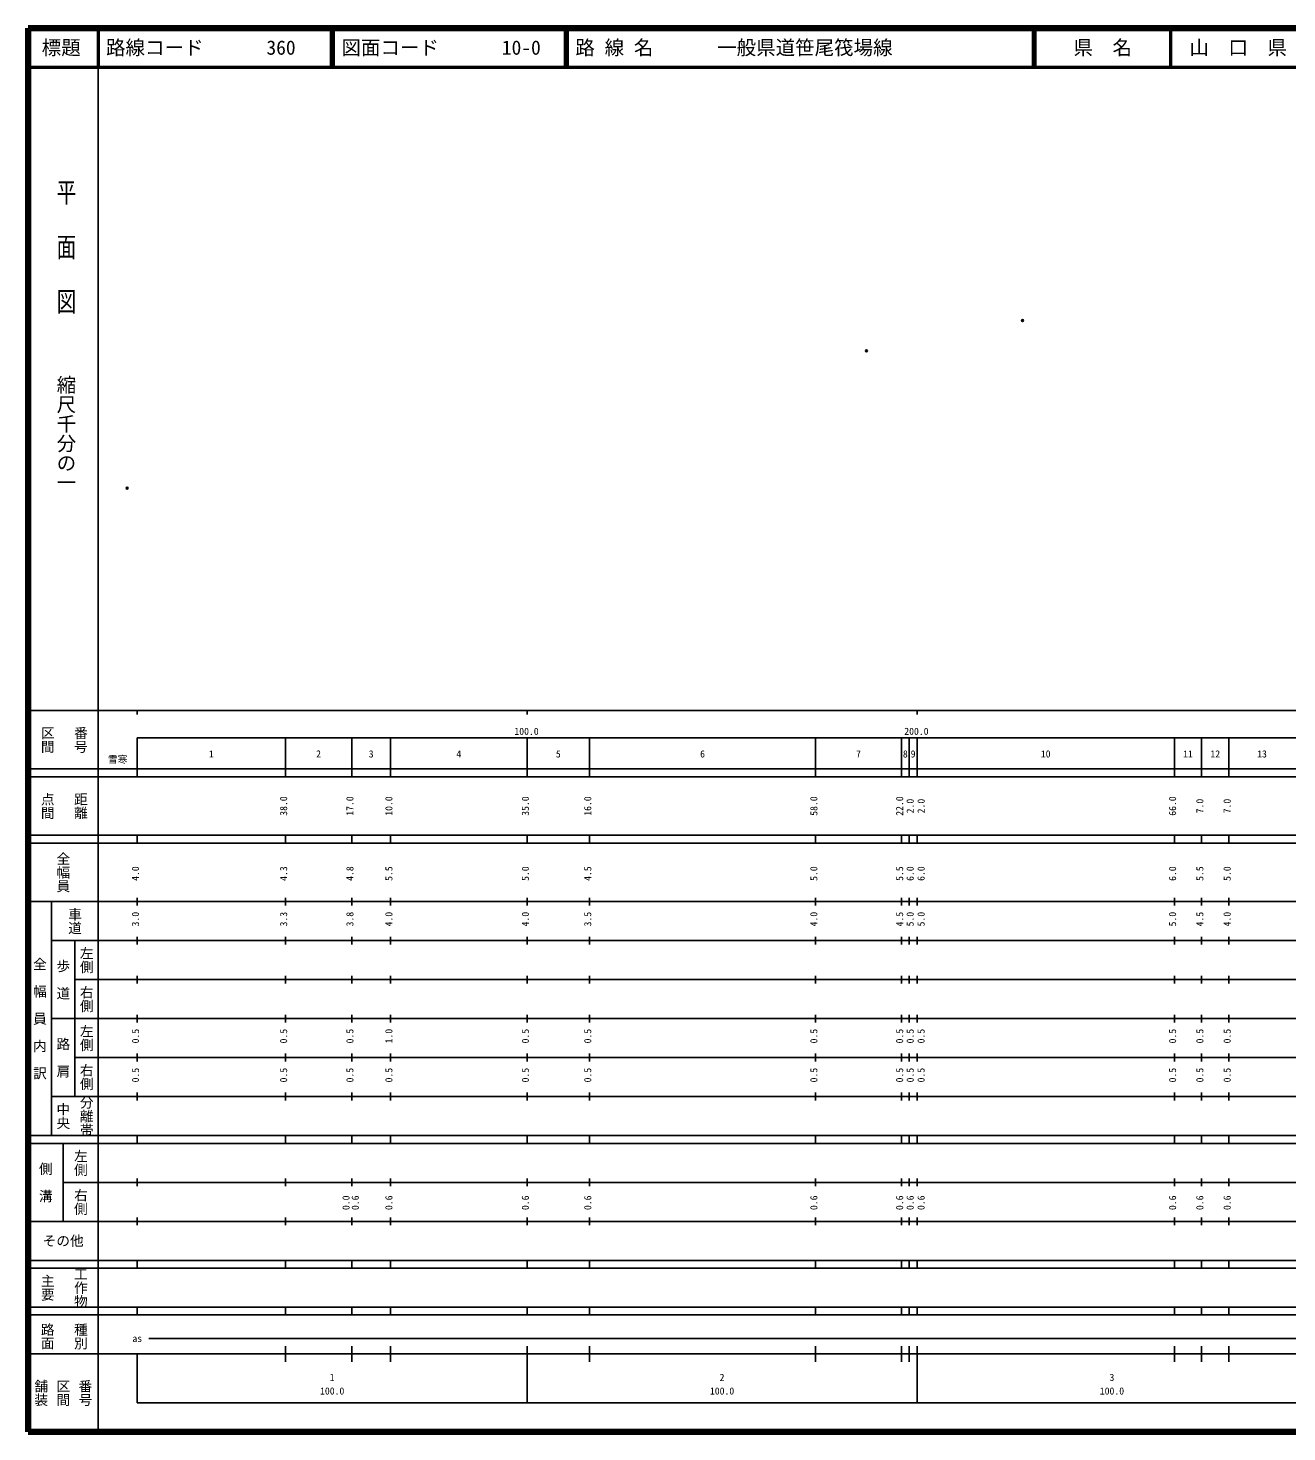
# Model space of a CAD drawing. Units: millimetres on the paper. Extents: x 40 to 680, y 20 to 380.
# Drawn here: x 40 to 362.9, y 20 to 380 of the extents above; entities that cross this region are included whole.
import ezdxf
from ezdxf.enums import TextEntityAlignment as Align

# ---------------------------------------------------------------- set-up
doc = ezdxf.new("R2010")
doc.units = ezdxf.units.MM
doc.header["$PDMODE"] = 32
doc.header["$PDSIZE"] = 0.5
doc.layers.add('M-OTRS', color=6, linetype='Continuous')
doc.layers.add('M-TTL-TXT', color=7, linetype='Continuous')
for name, color, linetype, lineweight in [('M-TTL', 2, 'Continuous', 140), ('M-TTL-BAND', 7, 'Continuous', 25), ('M-TTL-LINE', 7, 'Continuous', 50)]:
    doc.layers.add(name, color=color, linetype=linetype, lineweight=lineweight)
doc.styles.add('@ＭＳ ゴシック', font='')
doc.styles.add('ＭＳ ゴシック', font='')
doc.styles.get('@ＭＳ ゴシック').set_extended_font_data('@MS Gothic')
doc.styles.get('ＭＳ ゴシック').set_extended_font_data('MS Gothic')

msp = doc.modelspace()

# ---------------------------------------------------------------- linework, layer by layer
at = {"layer": 'M-OTRS'}
for p in [(295.063, 304.985), (255.035, 297.239), (65.398, 262.002)]:
    msp.add_point(p, dxfattribs=at)
at = {"layer": 'M-TTL'}
for p, q in [((40, 380), (40, 20)), ((680, 380), (40, 380)), ((40, 20), (680, 20))]:
    msp.add_line(p, q, dxfattribs=at)
at = {"layer": 'M-TTL-BAND'}
for p, q in [((58, 370), (58, 20)), ((40, 205), (579, 205)), ((68, 205), (68, 204)), ((168, 205), (168, 204)), ((268, 205), (268, 204)), ((68, 198), (579, 198)), ((68, 198), (68, 188)), ((106, 188), (106, 198)), ((123, 188), (123, 198)), ((133, 188), (133, 198)), ((168, 188), (168, 198)), ((184, 188), (184, 198)), ((242, 188), (242, 198)), ((264, 188), (264, 198)), ((266, 188), (266, 198)), ((268, 188), (268, 198)), ((334, 188), (334, 198)), ((341, 188), (341, 198)), ((348, 188), (348, 198)), ((40, 190), (579, 190)), ((40, 188), (579, 188)), ((40, 173), (579, 173)), ((68, 171), (68, 173)), ((106, 171), (106, 173)), ((123, 171), (123, 173)), ((133, 171), (133, 173)), ((168, 171), (168, 173)), ((184, 171), (184, 173)), ((242, 171), (242, 173)), ((264, 171), (264, 173)), ((266, 171), (266, 173)), ((268, 171), (268, 173)), ((334, 171), (334, 173)), ((341, 171), (341, 173)), ((348, 171), (348, 173)), ((40, 171), (579, 171)), ((40, 156), (579, 156)), ((46, 96), (46, 156)), ((68, 155), (68, 157)), ((106, 155), (106, 157)), ((123, 155), (123, 157)), ((133, 155), (133, 157)), ((168, 155), (168, 157)), ((184, 155), (184, 157)), ((242, 155), (242, 157)), ((264, 155), (264, 157)), ((266, 155), (266, 157)), ((268, 155), (268, 157)), ((334, 155), (334, 157)), ((341, 155), (341, 157)), ((348, 155), (348, 157)), ((46, 146), (579, 146)), ((52, 146), (52, 106)), ((68, 145), (68, 147)), ((106, 145), (106, 147)), ((123, 145), (123, 147)), ((133, 145), (133, 147)), ((168, 145), (168, 147)), ((184, 145), (184, 147)), ((242, 145), (242, 147)), ((264, 145), (264, 147)), ((266, 145), (266, 147)), ((268, 145), (268, 147)), ((334, 145), (334, 147)), ((341, 145), (341, 147)), ((348, 145), (348, 147)), ((68, 135), (68, 137)), ((106, 135), (106, 137)), ((123, 135), (123, 137)), ((133, 135), (133, 137)), ((168, 135), (168, 137)), ((184, 135), (184, 137)), ((242, 135), (242, 137)), ((264, 135), (264, 137)), ((266, 135), (266, 137)), ((268, 135), (268, 137)), ((334, 135), (334, 137)), ((341, 135), (341, 137)), ((348, 135), (348, 137)), ((52, 136), (579, 136)), ((46, 126), (579, 126)), ((68, 125), (68, 127)), ((106, 125), (106, 127)), ((123, 125), (123, 127)), ((133, 125), (133, 127)), ((168, 125), (168, 127)), ((184, 125), (184, 127)), ((242, 125), (242, 127)), ((264, 125), (264, 127)), ((266, 125), (266, 127)), ((268, 125), (268, 127)), ((334, 125), (334, 127)), ((341, 125), (341, 127)), ((348, 125), (348, 127)), ((52, 116), (579, 116)), ((68, 115), (68, 117)), ((106, 115), (106, 117)), ((123, 115), (123, 117)), ((133, 115), (133, 117)), ((168, 115), (168, 117)), ((184, 115), (184, 117)), ((242, 115), (242, 117)), ((264, 115), (264, 117)), ((266, 115), (266, 117)), ((268, 115), (268, 117)), ((334, 115), (334, 117)), ((341, 115), (341, 117)), ((348, 115), (348, 117)), ((46, 106), (579, 106)), ((68, 105), (68, 107)), ((106, 105), (106, 107)), ((123, 105), (123, 107)), ((133, 105), (133, 107)), ((168, 105), (168, 107)), ((184, 105), (184, 107)), ((242, 105), (242, 107)), ((264, 105), (264, 107)), ((266, 105), (266, 107)), ((268, 105), (268, 107)), ((334, 105), (334, 107)), ((341, 105), (341, 107)), ((348, 105), (348, 107)), ((40, 96), (579, 96)), ((40, 94), (579, 94)), ((49, 94), (49, 74)), ((68, 94), (68, 96)), ((106, 94), (106, 96)), ((123, 94), (123, 96)), ((133, 94), (133, 96)), ((168, 94), (168, 96)), ((184, 94), (184, 96)), ((242, 94), (242, 96)), ((264, 94), (264, 96)), ((266, 94), (266, 96)), ((268, 94), (268, 96)), ((334, 94), (334, 96)), ((341, 94), (341, 96)), ((348, 94), (348, 96)), ((49, 84), (579, 84)), ((68, 83), (68, 85)), ((106, 83), (106, 85)), ((123, 83), (123, 85)), ((133, 83), (133, 85)), ((168, 83), (168, 85)), ((184, 83), (184, 85)), ((242, 83), (242, 85)), ((264, 83), (264, 85)), ((266, 83), (266, 85)), ((268, 83), (268, 85)), ((334, 83), (334, 85)), ((341, 83), (341, 85)), ((348, 83), (348, 85)), ((40, 74), (579, 74)), ((68, 73), (68, 75)), ((106, 73), (106, 75)), ((123, 73), (123, 75)), ((133, 73), (133, 75)), ((168, 73), (168, 75)), ((184, 73), (184, 75)), ((242, 73), (242, 75)), ((264, 73), (264, 75)), ((266, 73), (266, 75)), ((268, 73), (268, 75)), ((334, 73), (334, 75)), ((341, 73), (341, 75)), ((348, 73), (348, 75)), ((40, 64), (579, 64)), ((40, 62), (579, 62)), ((68, 62), (68, 64)), ((106, 62), (106, 64)), ((123, 62), (123, 64)), ((133, 62), (133, 64)), ((168, 62), (168, 64)), ((184, 62), (184, 64)), ((242, 62), (242, 64)), ((264, 62), (264, 64)), ((266, 62), (266, 64)), ((268, 62), (268, 64)), ((334, 62), (334, 64)), ((341, 62), (341, 64)), ((348, 62), (348, 64)), ((40, 52), (579, 52)), ((68, 50), (68, 52)), ((106, 50), (106, 52)), ((123, 50), (123, 52)), ((133, 50), (133, 52)), ((168, 50), (168, 52)), ((184, 50), (184, 52)), ((242, 50), (242, 52)), ((264, 50), (264, 52)), ((266, 50), (266, 52)), ((268, 50), (268, 52)), ((334, 50), (334, 52)), ((341, 50), (341, 52)), ((348, 50), (348, 52)), ((40, 50), (579, 50)), ((71, 44), (565, 44)), ((40, 40), (579, 40)), ((68, 40), (68, 27.5)), ((106, 38), (106, 42)), ((123, 38), (123, 42)), ((133, 38), (133, 42)), ((168, 27.5), (168, 42)), ((184, 38), (184, 42)), ((242, 38), (242, 42)), ((264, 38), (264, 42)), ((266, 38), (266, 42)), ((268, 27.5), (268, 42)), ((334, 38), (334, 42)), ((341, 38), (341, 42)), ((348, 38), (348, 42)), ((68, 27.5), (579, 27.5))]:
    msp.add_line(p, q, dxfattribs=at)
at = {"layer": 'M-TTL-LINE'}
for p, q in [((58, 380), (58, 370)), ((117.75, 380), (117.75, 370)), ((118.25, 380), (118.25, 370)), ((177.75, 380), (177.75, 370)), ((178.25, 380), (178.25, 370)), ((297.75, 380), (297.75, 370)), ((298.25, 380), (298.25, 370)), ((333, 380), (333, 370)), ((40, 370), (680, 370))]:
    msp.add_line(p, q, dxfattribs=at)

# ---------------------------------------------------------------- texts
at = {"layer": 'M-TTL-BAND', "style": '@ＭＳ ゴシック', "width": 1.4}
msp.add_text('平  面  図', height=3.666, rotation=270, dxfattribs=at).set_placement((49.777, 306.475), align=Align.MIDDLE_RIGHT)
at = {"layer": 'M-TTL-BAND', "style": '@ＭＳ ゴシック'}
msp.add_text('縮尺千分の一', height=3.666, rotation=270, dxfattribs=at).set_placement((49.777, 261.03), align=Align.MIDDLE_RIGHT)
for s, p in [('区間', (45, 197.5)), ('番号', (53.5, 197.5)), ('点間', (45, 180.5)), ('距離', (53.5, 180.5)), ('全幅員', (49, 163.5)), ('車道', (52, 151)), ('左側', (55, 141)), ('全\u3000幅\u3000員\u3000内\u3000訳', (43, 126)), ('歩\u3000道', (49, 136)), ('右側', (55, 131)), ('左側', (55, 121)), ('路\u3000肩', (49, 116)), ('右側', (55, 111)), ('分離帯', (55, 101)), ('中央', (49, 101)), ('左側', (53.5, 89)), ('側\u3000溝', (44.5, 84)), ('右側', (53.5, 79)), ('工作物', (53.5, 57)), ('主要', (45, 57)), ('路面', (45, 44.5)), ('種別', (53.5, 44.5)), ('舗装', (43.333, 30)), ('区間', (49, 30)), ('番号', (54.667, 30))]:
    msp.add_text(s, height=2.566, rotation=270, dxfattribs=at).set_placement(p, align=Align.MIDDLE_CENTER)
at = {"layer": 'M-TTL-BAND', "style": 'ＭＳ ゴシック'}
for s, p in [('100.0', (167.844, 198.195)), ('200.0', (267.844, 198.195)), ('1', (87, 192.405)), ('2', (114.5, 192.405)), ('3', (128, 192.405)), ('4', (150.5, 192.405)), ('5', (176, 192.405)), ('6', (213, 192.405)), ('7', (253, 192.405)), ('8', (265, 192.405)), ('9', (267, 192.405)), ('10', (301, 192.405)), ('11', (337.5, 192.405)), ('12', (344.5, 192.405)), ('13', (356.5, 192.405)), ('as', (68, 42.5)), ('1', (118, 32.523)), ('2', (218, 32.523)), ('3', (318, 32.523)), ('100.0', (118, 29.033)), ('100.0', (218, 29.033)), ('100.0', (318, 29.033))]:
    msp.add_text(s, height=1.833, dxfattribs=at).set_placement(p, align=Align.BOTTOM_CENTER)
msp.add_text('雪寒', height=1.833, dxfattribs=at).set_placement((65.5, 191), align=Align.BOTTOM_RIGHT)
for s, p in [('38.0', (107, 180.5)), ('17.0', (124, 180.5)), ('10.0', (134, 180.5)), ('35.0', (169, 180.5)), ('16.0', (185, 180.5)), ('58.0', (243, 180.5)), ('22.0', (265, 180.5)), ('2.0', (267.7, 180.5)), ('2.0', (270.5, 180.5)), ('66.0', (335, 180.5)), ('7.0', (342, 180.5)), ('7.0', (349, 180.5)), ('4.0', (69, 163.174)), ('4.3', (107, 163.174)), ('4.8', (124, 163.174)), ('5.5', (134, 163.174)), ('5.0', (169, 163.174)), ('4.5', (185, 163.174)), ('5.0', (243, 163.174)), ('5.5', (265, 163.174)), ('6.0', (267.7, 163.174)), ('6.0', (270.5, 163.174)), ('6.0', (335, 163.174)), ('5.5', (342, 163.174)), ('5.0', (349, 163.174)), ('3.0', (69, 151.5)), ('3.3', (107, 151.5)), ('3.8', (124, 151.5)), ('4.0', (134, 151.5)), ('4.0', (169, 151.5)), ('3.5', (185, 151.5)), ('4.0', (243, 151.5)), ('4.5', (265, 151.5)), ('5.0', (267.7, 151.5)), ('5.0', (270.5, 151.5)), ('5.0', (335, 151.5)), ('4.5', (342, 151.5)), ('4.0', (349, 151.5)), ('0.5', (69, 121.5)), ('0.5', (107, 121.5)), ('0.5', (124, 121.5)), ('1.0', (134, 121.5)), ('0.5', (169, 121.5)), ('0.5', (185, 121.5)), ('0.5', (243, 121.5)), ('0.5', (265, 121.5)), ('0.5', (267.7, 121.5)), ('0.5', (270.5, 121.5)), ('0.5', (335, 121.5)), ('0.5', (342, 121.5)), ('0.5', (349, 121.5)), ('0.5', (69, 111.5)), ('0.5', (107, 111.5)), ('0.5', (124, 111.5)), ('0.5', (134, 111.5)), ('0.5', (169, 111.5)), ('0.5', (185, 111.5)), ('0.5', (243, 111.5)), ('0.5', (265, 111.5)), ('0.5', (267.7, 111.5)), ('0.5', (270.5, 111.5)), ('0.5', (335, 111.5)), ('0.5', (342, 111.5)), ('0.5', (349, 111.5)), ('0.0', (123, 78.764)), ('0.6', (125.37, 78.764)), ('0.6', (134, 78.764)), ('0.6', (169, 78.764)), ('0.6', (185, 78.764)), ('0.6', (243, 78.764)), ('0.6', (265, 78.764)), ('0.6', (267.7, 78.764)), ('0.6', (270.5, 78.764)), ('0.6', (335, 78.764)), ('0.6', (342, 78.764)), ('0.6', (349, 78.764))]:
    msp.add_text(s, height=1.833, rotation=90, dxfattribs=at).set_placement(p, align=Align.BOTTOM_CENTER)
msp.add_text('その他', height=2.566, dxfattribs=at).set_placement((49, 69), align=Align.MIDDLE_CENTER)
at = {"layer": 'M-TTL-TXT', "style": 'ＭＳ ゴシック'}
for s, p in [('標題', (48.5, 375)), ('県\u3000名', (315.625, 375)), ('山\u3000口\u3000県', (350.375, 375))]:
    msp.add_text(s, height=3.666, dxfattribs=at).set_placement(p, align=Align.MIDDLE_CENTER)
for s, p in [('路線コード', (60, 375)), ('360', (101.142, 375)), ('図面コード', (120.38, 375)), ('10-0', (161.521, 375)), ('路 線 名', (180.38, 375)), ('一般県道笹尾筏場線', (216.734, 375))]:
    msp.add_text(s, height=3.666, dxfattribs=at).set_placement(p, align=Align.MIDDLE_LEFT)

doc.saveas('drawing.dxf')
